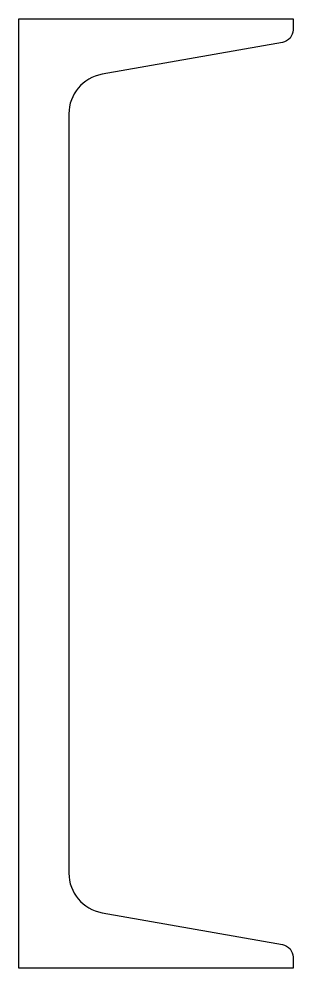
# Model space of a CAD drawing. Header units: inches. Extents: x -1.4 to 1.4, y -5 to 5.
import ezdxf

# ---------------------------------------------------------------- set-up
doc = ezdxf.new("R2010")
doc.units = ezdxf.units.IN
doc.layers.add('steel', color=7, linetype='Continuous')

msp = doc.modelspace()

# ---------------------------------------------------------------- linework, layer by layer
at = {"layer": 'steel'}
msp.add_lwpolyline([(1.445, 5), (1.445, 4.886, -0.36397), (1.333, 4.753), (-0.569, 4.417, 0.36397), (-0.919, 4), (-0.919, -4, 0.36397), (-0.569, -4.417), (1.333, -4.753, -0.36397), (1.445, -4.886), (1.445, -5), (-1.445, -5), (-1.445, 5)], format="xyb", close=True, dxfattribs=at)

doc.saveas('drawing.dxf')
